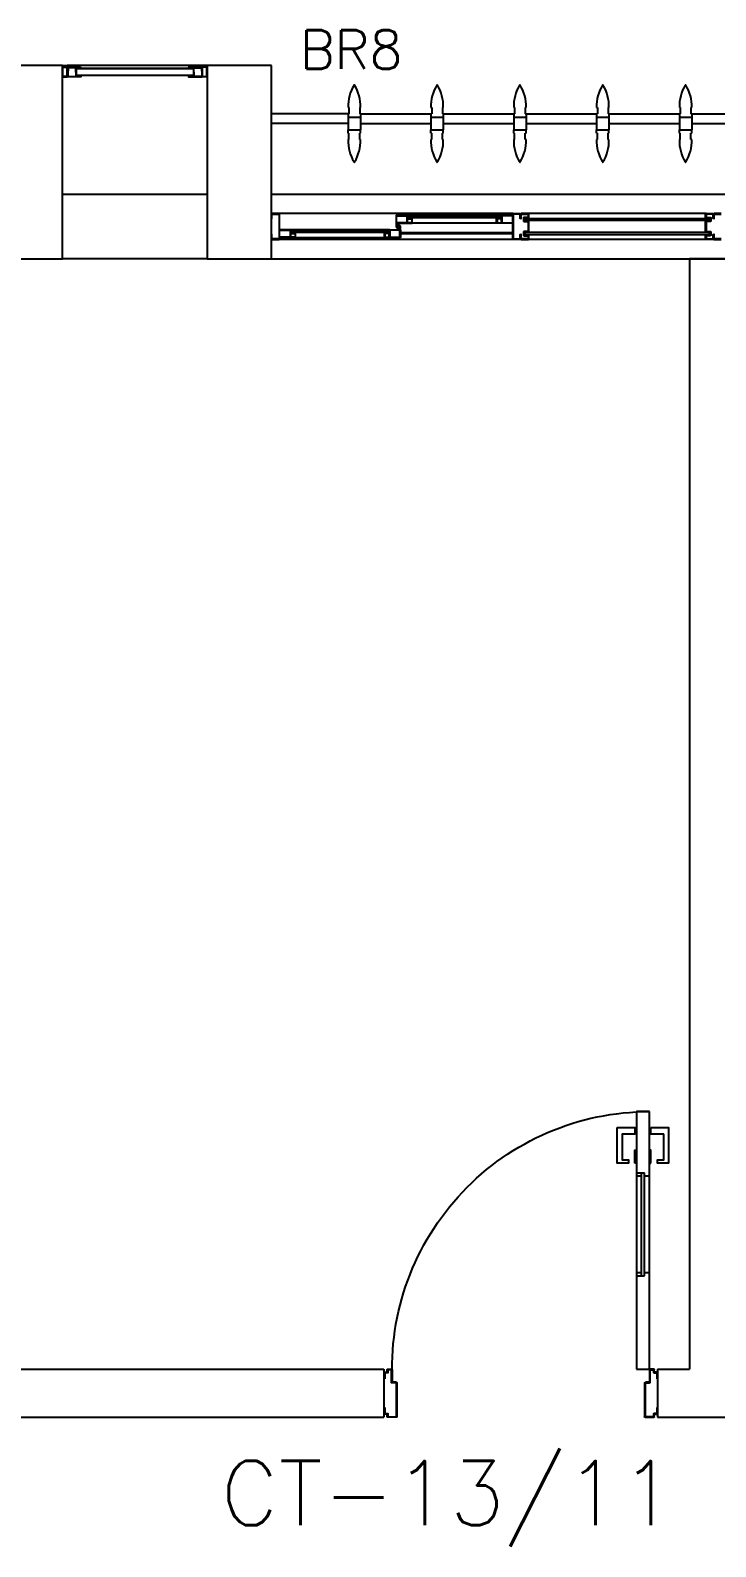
# Model space of a CAD drawing. Header units: millimetres. Extents: x 2686 to 2939, y 1294 to 1441.
# Drawn here: x 2754.371 to 2756.502, y 1343.973 to 1348.684 of the extents above; entities that cross this region are included whole.
import ezdxf

# ---------------------------------------------------------------- set-up
doc = ezdxf.new("R2010")
doc.units = ezdxf.units.MM
for name, color, linetype in [('AR-ALV', 2, 'Continuous'), ('AR-BRISES', 1, 'Continuous'), ('AR-ESQ', 1, 'Continuous'), ('AR-ESTC', 3, 'Continuous'), ('AR-PEITORIL', 1, 'Continuous'), ('AR-PORTA', 1, 'Continuous'), ('BR-PAINEL', 1, 'Continuous'), ('BR-SUPORTE', 1, 'Continuous'), ('BR-TEXTO', 2, 'Continuous'), ('DT-ESQ-BAGUETE-C', 1, 'Continuous'), ('DT-ESQ-BAGUETE-V', 1, 'Continuous'), ('DT-ESQ-CHAPA DOBRADA-V', 1, 'Continuous'), ('DT-ESQ-MARCO-V', 1, 'Continuous'), ('DT-ESQ-PERFIL CADEIRA-C', 2, 'Continuous'), ('DT-ESQ-PERFIL CADEIRA-V', 2, 'Continuous'), ('DT-ESQ-PERFIL U SIMPLES-C', 2, 'Continuous'), ('DT-ESQ-PERFIL U-C', 2, 'Continuous'), ('DT-ESQ-PERFIL U-V', 1, 'Continuous'), ('DT-ESQ-VENEZIANA-C', 1, 'Continuous'), ('DT-ESQ-VENEZIANA-V', 1, 'Continuous'), ('DT-ESQ-VIDRO-C', 2, 'Continuous'), ('DT-ESQ-VIDRO-V', 71, 'Continuous'), ('DT-TXTMOD', 1, 'Continuous'), ('ENDEREÇO', 2, 'Continuous'), ('maçaneta', 1, 'Continuous'), ('mov', 1, 'Continuous'), ('PM-PERFIL U-C', 2, 'Continuous'), ('PM-VIDRO', 2, 'Continuous'), ('pm1', 2, 'Continuous'), ('pm2', 2, 'Continuous')]:
    doc.layers.add(name, color=color, linetype=linetype)
doc.styles.add('S10', font='simplex.shx', dxfattribs={"height": 0.1})
doc.styles.add('S12', font='simplex.shx', dxfattribs={"width": 1.1, "height": 0.12})
doc.styles.add('UNB1-100', font='simplex.shx', dxfattribs={"height": 0.2})

# ---------------------------------------------------------------- blocks, each defined once
blk = doc.blocks.new('EF35-P')
at = {"layer": 'DT-ESQ-BAGUETE-C', "ltscale": 0.1}
for points in [[(4.7975, -0.08), (4.784, -0.08), (4.784, -0.0785), (4.797, -0.0785, 0.414214), (4.7975, -0.078), (4.7975, -0.067, 0.414214), (4.797, -0.0665), (4.784, -0.0665), (4.784, -0.065), (4.7975, -0.065, -0.414214), (4.799, -0.0665), (4.799, -0.0785, -0.414214)], [(5.0765, -0.08), (5.09, -0.08), (5.09, -0.0785), (5.077, -0.0785, -0.414214), (5.0765, -0.078), (5.0765, -0.067, -0.414214), (5.077, -0.0665), (5.09, -0.0665), (5.09, -0.065), (5.0765, -0.065, 0.414214), (5.075, -0.0665), (5.075, -0.0785, 0.414214)], [(4.4485, -0.125), (4.435, -0.125), (4.435, -0.1235), (4.448, -0.1235, 0.414214), (4.4485, -0.123), (4.4485, -0.112, 0.414214), (4.448, -0.1115), (4.435, -0.1115), (4.435, -0.11), (4.4485, -0.11, -0.414214), (4.45, -0.1115), (4.45, -0.1235, -0.414214)], [(4.714, -0.125), (4.7275, -0.125), (4.7275, -0.1235), (4.7145, -0.1235, -0.414214), (4.714, -0.123), (4.714, -0.112, -0.414214), (4.7145, -0.1115), (4.7275, -0.1115), (4.7275, -0.11), (4.714, -0.11, 0.414214), (4.7125, -0.1115), (4.7125, -0.1235, 0.414214)]]:
    blk.add_lwpolyline(points, format="xyb", close=True, dxfattribs=at)
at = {"layer": 'DT-ESQ-BAGUETE-V', "ltscale": 0.1}
for p, q in [((4.7975, -0.065), (5.0765, -0.065)), ((4.4485, -0.11), (4.714, -0.11))]:
    blk.add_line(p, q, dxfattribs=at)
at = {"layer": 'DT-ESQ-CHAPA DOBRADA-V', "ltscale": 0.1}
for p, q in [((4.4, -0.077), (4.749, -0.077)), ((4.4, -0.08), (4.749, -0.08))]:
    blk.add_line(p, q, dxfattribs=at)
at = {"layer": 'DT-ESQ-MARCO-V', "ltscale": 0.1}
for p, q in [((3.7985, -0.06), (4.3515, -0.06)), ((3.7985, -0.14), (4.3515, -0.14))]:
    blk.add_line(p, q, dxfattribs=at)
at = {"layer": 'DT-ESQ-PERFIL CADEIRA-C', "ltscale": 0.1}
for p, q in [((4.751, -0.0885), (4.7975, -0.0885)), ((5.125, -0.0885), (5.0765, -0.0885)), ((4.4, -0.1335), (4.4485, -0.1335)), ((4.7605, -0.1335), (4.714, -0.1335))]:
    blk.add_line(p, q, dxfattribs=at)
for points in [[(4.7975, -0.087, -1), (4.7975, -0.09), (4.751, -0.09, -0.414214), (4.749, -0.088), (4.749, -0.067, -0.414214), (4.751, -0.065), (4.7825, -0.065, -0.414214), (4.784, -0.0665), (4.784, -0.087)], [(4.784, -0.0885, -0.198913), (4.7829, -0.0881, -0.198913), (4.7825, -0.087), (4.7825, -0.067, 0.414214), (4.782, -0.0665), (4.751, -0.0665, 0.414214), (4.7505, -0.067), (4.7505, -0.088, 0.414214), (4.751, -0.0885)], [(5.0765, -0.09), (5.125, -0.09), (5.125, -0.0885), (5.09, -0.0885, 0.198912), (5.0911, -0.0881, 0.198913), (5.0915, -0.087), (5.0915, -0.067, -0.414214), (5.092, -0.0665), (5.125, -0.0665), (5.125, -0.065), (5.0915, -0.065, 0.414214), (5.09, -0.0665), (5.09, -0.0785), (5.09, -0.08), (5.09, -0.087), (5.0765, -0.087, 1)], [(4.4485, -0.135), (4.4, -0.135), (4.4, -0.1335), (4.435, -0.1335, -0.198912), (4.4339, -0.1331, -0.198913), (4.4335, -0.132), (4.4335, -0.112, 0.414214), (4.433, -0.1115), (4.4, -0.1115), (4.4, -0.11), (4.4335, -0.11, -0.414214), (4.435, -0.1115), (4.435, -0.1235), (4.435, -0.125), (4.435, -0.132), (4.4485, -0.132, -1)], [(4.714, -0.132, 1), (4.714, -0.135), (4.7605, -0.135, 0.414214), (4.7625, -0.133), (4.7625, -0.112, 0.414214), (4.7605, -0.11), (4.729, -0.11, 0.414214), (4.7275, -0.1115), (4.7275, -0.132)], [(4.7275, -0.1335, 0.198913), (4.7286, -0.1331, 0.198913), (4.729, -0.132), (4.729, -0.112, -0.414214), (4.7295, -0.1115), (4.7605, -0.1115, -0.414214), (4.761, -0.112), (4.761, -0.133, -0.414214), (4.7605, -0.1335)]]:
    blk.add_lwpolyline(points, format="xyb", close=True, dxfattribs=at)
at = {"layer": 'DT-ESQ-PERFIL CADEIRA-V', "ltscale": 0.1}
for p, q in [((4.7825, -0.09), (5.0765, -0.09)), ((4.4485, -0.135), (4.714, -0.135))]:
    blk.add_line(p, q, dxfattribs=at)
at = {"layer": 'DT-ESQ-PERFIL U SIMPLES-C', "ltscale": 0.1}
for points in [[(4.751, -0.102), (4.759, -0.102), (4.759, -0.1005), (4.751, -0.1005, -0.414214), (4.7505, -0.1), (4.7505, -0.092, -0.414214), (4.751, -0.0915), (4.759, -0.0915), (4.759, -0.09), (4.751, -0.09, 0.414214), (4.749, -0.092), (4.749, -0.1, 0.414214)], [(4.7605, -0.098), (4.7525, -0.098), (4.7525, -0.0995), (4.7605, -0.0995, -0.414214), (4.761, -0.1), (4.761, -0.108, -0.414214), (4.7605, -0.1085), (4.7525, -0.1085), (4.7525, -0.11), (4.7605, -0.11, 0.414214), (4.7625, -0.108), (4.7625, -0.1, 0.414214)]]:
    blk.add_lwpolyline(points, format="xyb", close=True, dxfattribs=at)
at = {"layer": 'DT-ESQ-PERFIL U-C', "ltscale": 0.1}
for points in [[(3.7515, -0.14), (3.7735, -0.14, 0.414214), (3.775, -0.1385), (3.775, -0.125), (3.7735, -0.125), (3.7735, -0.138, -0.414214), (3.773, -0.1385), (3.752, -0.1385, -0.414214)], [(3.752, -0.0615), (3.773, -0.0615, -0.414214), (3.7735, -0.062), (3.7735, -0.075), (3.775, -0.075), (3.775, -0.0615, 0.414214), (3.7735, -0.06), (3.7515, -0.06, 0.414214)]]:
    blk.add_lwpolyline(points, format="xyb", dxfattribs=at)
for points in [[(3.8, -0.1285), (3.8, -0.1385, -0.414214), (3.7985, -0.14), (3.7765, -0.14, -0.414214), (3.775, -0.1385), (3.775, -0.125), (3.7765, -0.125), (3.7765, -0.138, 0.414214), (3.777, -0.1385), (3.798, -0.1385, 0.414214), (3.7985, -0.138), (3.7985, -0.1285), (3.7855, -0.1285, -0.414214), (3.784, -0.127), (3.784, -0.117, -0.414214), (3.7855, -0.1155), (3.7985, -0.1155), (3.7985, -0.0845), (3.7855, -0.0845, -0.414214), (3.784, -0.083), (3.784, -0.073, -0.414214), (3.7855, -0.0715), (3.7985, -0.0715), (3.7985, -0.062, 0.414214), (3.798, -0.0615), (3.777, -0.0615, 0.414214), (3.7765, -0.062), (3.7765, -0.075), (3.775, -0.075), (3.775, -0.0615, -0.414214), (3.7765, -0.06), (3.7985, -0.06, -0.414214), (3.8, -0.0615), (3.8, -0.0715, -0.414214), (3.7985, -0.073), (3.7855, -0.073), (3.7855, -0.083), (3.7985, -0.083), (3.7985, -0.083, -0.414214), (3.8, -0.0845), (3.8, -0.1155, -0.414214), (3.7985, -0.117), (3.7985, -0.117), (3.7855, -0.117), (3.7855, -0.127), (3.7985, -0.127, -0.414214)], [(4.35, -0.1285), (4.35, -0.1385, 0.414214), (4.3515, -0.14), (4.3735, -0.14, 0.414214), (4.375, -0.1385), (4.375, -0.125), (4.3735, -0.125), (4.3735, -0.138, -0.414214), (4.373, -0.1385), (4.352, -0.1385, -0.414214), (4.3515, -0.138), (4.3515, -0.1285), (4.3645, -0.1285, 0.414214), (4.366, -0.127), (4.366, -0.117, 0.414214), (4.3645, -0.1155), (4.3515, -0.1155), (4.3515, -0.0845), (4.3645, -0.0845, 0.414214), (4.366, -0.083), (4.366, -0.073, 0.414214), (4.3645, -0.0715), (4.3515, -0.0715), (4.3515, -0.062, -0.414214), (4.352, -0.0615), (4.373, -0.0615, -0.414214), (4.3735, -0.062), (4.3735, -0.075), (4.375, -0.075), (4.375, -0.0615, 0.414214), (4.3735, -0.06), (4.3515, -0.06, 0.414214), (4.35, -0.0615), (4.35, -0.0715, 0.414214), (4.3515, -0.073), (4.3645, -0.073), (4.3645, -0.083), (4.3515, -0.083), (4.3515, -0.083, 0.414214), (4.35, -0.0845), (4.35, -0.1155, 0.414214), (4.3515, -0.117), (4.3515, -0.117), (4.3645, -0.117), (4.3645, -0.127), (4.3515, -0.127, 0.414214)], [(4.375, -0.0615, -0.414214), (4.3765, -0.06), (4.3985, -0.06, -0.414214), (4.4, -0.0615), (4.4, -0.1385, -0.414214), (4.3985, -0.14), (4.3765, -0.14, -0.414214), (4.375, -0.1385), (4.375, -0.125), (4.3765, -0.125), (4.3765, -0.138, 0.414214), (4.377, -0.1385), (4.398, -0.1385, 0.414214), (4.3985, -0.138), (4.3985, -0.062, 0.414214), (4.398, -0.0615), (4.377, -0.0615, 0.414214), (4.3765, -0.062), (4.3765, -0.075), (4.375, -0.075)], [(5.15, -0.0615, 0.414214), (5.1485, -0.06), (5.1265, -0.06, 0.414214), (5.125, -0.0615), (5.125, -0.1385, 0.414214), (5.1265, -0.14), (5.1485, -0.14, 0.414214), (5.15, -0.1385), (5.15, -0.125), (5.1485, -0.125), (5.1485, -0.138, -0.414214), (5.148, -0.1385), (5.127, -0.1385, -0.414214), (5.1265, -0.138), (5.1265, -0.062, -0.414214), (5.127, -0.0615), (5.148, -0.0615, -0.414214), (5.1485, -0.062), (5.1485, -0.075), (5.15, -0.075)]]:
    blk.add_lwpolyline(points, format="xyb", close=True, dxfattribs=at)
at = {"layer": 'DT-ESQ-PERFIL U-V', "ltscale": 0.1}
for p, q in [((4.3985, -0.06), (5.1265, -0.06)), ((4.3985, -0.14), (5.1265, -0.14))]:
    blk.add_line(p, q, dxfattribs=at)
at = {"layer": 'DT-ESQ-VIDRO-C', "ltscale": 0.1}
for points in [[(4.3625, -0.081), (4.3625, -0.075), (3.7875, -0.075), (3.7875, -0.081)], [(5.0875, -0.085), (5.0875, -0.082), (4.7865, -0.082), (4.7865, -0.085)], [(4.438, -0.13), (4.438, -0.127), (4.7245, -0.127), (4.7245, -0.13)]]:
    blk.add_lwpolyline(points, close=True, dxfattribs=at)
at = {"layer": 'DT-ESQ-VIDRO-V', "ltscale": 0.1}
blk.add_lwpolyline([(4.3625, -0.119), (4.3625, -0.125), (3.7875, -0.125), (3.7875, -0.119)], close=True, dxfattribs=at)
at = {"layer": 'DT-TXTMOD', "ltscale": 0.1, "style": 'S10', "flags": 3}
for tag, p in [('M01', (0.025, -0.28)), ('M02', (0.3253, -0.28)), ('M03', (0.627, -0.28)), ('M04', (0.9288, -0.28)), ('M05', (1.2306, -0.28)), ('M06', (1.5323, -0.28)), ('M07', (1.8341, -0.28)), ('M08', (2.1359, -0.28)), ('M09', (2.4376, -0.28)), ('M10', (2.7394, -0.28)), ('M11', (3.0412, -0.28)), ('M12', (3.3429, -0.28)), ('M13', (3.6447, -0.28)), ('M14', (3.9464, -0.28)), ('M15', (4.2482, -0.28)), ('M16', (4.55, -0.28)), ('M17', (4.8517, -0.28))]:
    blk.add_attdef(tag, p, '', height=0.1, dxfattribs=at)
blk = doc.blocks.new('BR-MODULO8')
at = {"layer": 'BR-PAINEL'}
for p, q in [((-4.9117, 0.27), (-4.9092, 0.27)), ((-4.9117, 0.25), (-4.9117, 0.24)), ((-4.9117, 0.25), (-4.9092, 0.25)), ((-4.9117, 0.24), (-4.8733, 0.24)), ((-4.9117, 0.24), (-4.9117, 0.2)), ((-4.9092, 0.27), (-4.9092, 0.25)), ((-4.8758, 0.27), (-4.8758, 0.25)), ((-4.8733, 0.27), (-4.8758, 0.27)), ((-4.8733, 0.25), (-4.8758, 0.25)), ((-4.8733, 0.25), (-4.8733, 0.24)), ((-4.8733, 0.24), (-4.8733, 0.2)), ((-4.6542, 0.27), (-4.6517, 0.27)), ((-4.6542, 0.25), (-4.6542, 0.24)), ((-4.6542, 0.25), (-4.6517, 0.25)), ((-4.6542, 0.24), (-4.6158, 0.24)), ((-4.6542, 0.24), (-4.6542, 0.2)), ((-4.6517, 0.27), (-4.6517, 0.25)), ((-4.6183, 0.27), (-4.6183, 0.25)), ((-4.6158, 0.27), (-4.6183, 0.27)), ((-4.6158, 0.25), (-4.6183, 0.25)), ((-4.6158, 0.25), (-4.6158, 0.24)), ((-4.6158, 0.24), (-4.6158, 0.2)), ((-4.3967, 0.27), (-4.3942, 0.27)), ((-4.3967, 0.25), (-4.3967, 0.24)), ((-4.3967, 0.25), (-4.3942, 0.25)), ((-4.3967, 0.24), (-4.3583, 0.24)), ((-4.3967, 0.24), (-4.3967, 0.2)), ((-4.3942, 0.27), (-4.3942, 0.25)), ((-4.3608, 0.27), (-4.3608, 0.25)), ((-4.3583, 0.27), (-4.3608, 0.27)), ((-4.3583, 0.25), (-4.3608, 0.25)), ((-4.3583, 0.25), (-4.3583, 0.24)), ((-4.3583, 0.24), (-4.3583, 0.2)), ((-4.1392, 0.27), (-4.1367, 0.27)), ((-4.1392, 0.25), (-4.1392, 0.24)), ((-4.1392, 0.25), (-4.1367, 0.25)), ((-4.1392, 0.24), (-4.1008, 0.24)), ((-4.1392, 0.24), (-4.1392, 0.2)), ((-4.1367, 0.27), (-4.1367, 0.25)), ((-4.1033, 0.27), (-4.1033, 0.25)), ((-4.1008, 0.27), (-4.1033, 0.27)), ((-4.1008, 0.25), (-4.1033, 0.25)), ((-4.1008, 0.25), (-4.1008, 0.24)), ((-4.1008, 0.24), (-4.1008, 0.2)), ((-3.8817, 0.27), (-3.8792, 0.27)), ((-3.8817, 0.25), (-3.8817, 0.24)), ((-3.8817, 0.25), (-3.8792, 0.25)), ((-3.8817, 0.24), (-3.8433, 0.24)), ((-3.8817, 0.24), (-3.8817, 0.2)), ((-3.8792, 0.27), (-3.8792, 0.25)), ((-3.8458, 0.27), (-3.8458, 0.25)), ((-3.8433, 0.27), (-3.8458, 0.27)), ((-3.8433, 0.25), (-3.8458, 0.25)), ((-3.8433, 0.25), (-3.8433, 0.24)), ((-3.8433, 0.24), (-3.8433, 0.2)), ((-4.9117, 0.2), (-4.8733, 0.2)), ((-4.9117, 0.19), (-4.9117, 0.2)), ((-4.9117, 0.19), (-4.9092, 0.19)), ((-4.9092, 0.17), (-4.9092, 0.19)), ((-4.8733, 0.19), (-4.8758, 0.19)), ((-4.8758, 0.17), (-4.8758, 0.19)), ((-4.8733, 0.19), (-4.8733, 0.2)), ((-4.6542, 0.2), (-4.6158, 0.2)), ((-4.6542, 0.19), (-4.6542, 0.2)), ((-4.6542, 0.19), (-4.6517, 0.19)), ((-4.6517, 0.17), (-4.6517, 0.19)), ((-4.6158, 0.19), (-4.6183, 0.19)), ((-4.6183, 0.17), (-4.6183, 0.19)), ((-4.6158, 0.19), (-4.6158, 0.2)), ((-4.3967, 0.2), (-4.3583, 0.2)), ((-4.3967, 0.19), (-4.3967, 0.2)), ((-4.3967, 0.19), (-4.3942, 0.19)), ((-4.3942, 0.17), (-4.3942, 0.19)), ((-4.3583, 0.19), (-4.3608, 0.19)), ((-4.3608, 0.17), (-4.3608, 0.19)), ((-4.3583, 0.19), (-4.3583, 0.2)), ((-4.1392, 0.2), (-4.1008, 0.2)), ((-4.1392, 0.19), (-4.1392, 0.2)), ((-4.1392, 0.19), (-4.1367, 0.19)), ((-4.1367, 0.17), (-4.1367, 0.19)), ((-4.1008, 0.19), (-4.1033, 0.19)), ((-4.1033, 0.17), (-4.1033, 0.19)), ((-4.1008, 0.19), (-4.1008, 0.2)), ((-3.8817, 0.2), (-3.8433, 0.2)), ((-3.8817, 0.19), (-3.8817, 0.2)), ((-3.8817, 0.19), (-3.8792, 0.19)), ((-3.8792, 0.17), (-3.8792, 0.19)), ((-3.8433, 0.19), (-3.8458, 0.19)), ((-3.8458, 0.17), (-3.8458, 0.19)), ((-3.8433, 0.19), (-3.8433, 0.2)), ((-4.9117, 0.17), (-4.9092, 0.17)), ((-4.8733, 0.17), (-4.8758, 0.17)), ((-4.6542, 0.17), (-4.6517, 0.17)), ((-4.6158, 0.17), (-4.6183, 0.17)), ((-4.3967, 0.17), (-4.3942, 0.17)), ((-4.3583, 0.17), (-4.3608, 0.17)), ((-4.1392, 0.17), (-4.1367, 0.17)), ((-4.1008, 0.17), (-4.1033, 0.17)), ((-3.8817, 0.17), (-3.8792, 0.17)), ((-3.8433, 0.17), (-3.8458, 0.17))]:
    blk.add_line(p, q, dxfattribs=at)
for centre, radius, start, end in [((-4.7867, 0.2739), 0.1251, 148.4721, 181.772), ((-4.8925, 0.3387), 0.001, 37.1012, 142.8988), ((-4.9983, 0.2739), 0.1251, 358.228, 31.5279), ((-4.5292, 0.2739), 0.1251, 148.4721, 181.772), ((-4.635, 0.3387), 0.001, 37.1012, 142.8988), ((-4.7408, 0.2739), 0.1251, 358.228, 31.5279), ((-4.2717, 0.2739), 0.1251, 148.4721, 181.772), ((-4.3775, 0.3387), 0.001, 37.1012, 142.8988), ((-4.4833, 0.2739), 0.1251, 358.228, 31.5279), ((-4.0142, 0.2739), 0.1251, 148.4721, 181.772), ((-4.12, 0.3387), 0.001, 37.1012, 142.8988), ((-4.2258, 0.2739), 0.1251, 358.228, 31.5279), ((-3.7567, 0.2739), 0.1251, 148.4721, 181.772), ((-3.8625, 0.3387), 0.001, 37.1012, 142.8988), ((-3.9683, 0.2739), 0.1251, 358.228, 31.5279), ((-4.7867, 0.1661), 0.1251, 178.228, 211.5279), ((-4.9983, 0.1661), 0.1251, 328.4721, 1.772), ((-4.5292, 0.1661), 0.1251, 178.228, 211.5279), ((-4.7408, 0.1661), 0.1251, 328.4721, 1.772), ((-4.2717, 0.1661), 0.1251, 178.228, 211.5279), ((-4.4833, 0.1661), 0.1251, 328.4721, 1.772), ((-4.0142, 0.1661), 0.1251, 178.228, 211.5279), ((-4.2258, 0.1661), 0.1251, 328.4721, 1.772), ((-3.7567, 0.1661), 0.1251, 178.228, 211.5279), ((-3.9683, 0.1661), 0.1251, 328.4721, 1.772), ((-4.8925, 0.1013), 0.001, 217.1012, 322.8988), ((-4.635, 0.1013), 0.001, 217.1012, 322.8988), ((-4.3775, 0.1013), 0.001, 217.1012, 322.8988), ((-4.12, 0.1013), 0.001, 217.1012, 322.8988), ((-3.8625, 0.1013), 0.001, 217.1012, 322.8988)]:
    blk.add_arc(centre, radius, start, end, dxfattribs=at)
at = {"layer": 'BR-SUPORTE'}
for p, q in [((-4.9117, 0.25), (-5.15, 0.25)), ((-4.8733, 0.25), (-4.6517, 0.25)), ((-4.6158, 0.25), (-4.3942, 0.25)), ((-4.3583, 0.25), (-4.1367, 0.25)), ((-4.1008, 0.25), (-3.8792, 0.25)), ((-3.8433, 0.25), (-3.6217, 0.25)), ((-4.9117, 0.22), (-5.15, 0.22)), ((-4.8733, 0.22), (-4.6542, 0.22)), ((-4.6158, 0.22), (-4.3967, 0.22)), ((-4.3583, 0.22), (-4.1392, 0.22)), ((-4.1008, 0.22), (-3.8817, 0.22)), ((-3.8433, 0.22), (-3.6242, 0.22))]:
    blk.add_line(p, q, dxfattribs=at)
blk = doc.blocks.new('PM3V')
at = {"layer": 'maçaneta'}
for points in [[(0.02, 0.9), (-0.035, 0.9), (-0.035, 0.79), (0, 0.79), (0, 0.8), (-0.02, 0.8), (-0.02, 0.8785, -0.414214), (-0.0185, 0.88), (0.02, 0.88)], [(0.125, 0.9), (0.07, 0.9), (0.07, 0.88), (0.1085, 0.88, -0.414214), (0.11, 0.8785), (0.11, 0.8), (0.09, 0.8), (0.09, 0.79), (0.125, 0.79)]]:
    blk.add_lwpolyline(points, format="xyb", close=True, dxfattribs=at)
for points in [[(0.02, 0.79), (0.02, 0.83), (0.025, 0.83), (0.025, 0.79)], [(0.07, 0.79), (0.07, 0.83), (0.065, 0.83), (0.065, 0.79)]]:
    blk.add_lwpolyline(points, close=True, dxfattribs=at)
at = {"layer": 'mov'}
blk.add_arc((0.025, 0.15), 0.8, 356.8472, 90, dxfattribs=at)
at = {"layer": 'PM-PERFIL U-C'}
for p, q in [((0.01, 0.14), (0.01, 0.1485)), ((0.0115, 0.15), (0.0235, 0.15)), ((0.012, 0.148), (0.012, 0.1395)), ((0.023, 0.148), (0.012, 0.148)), ((0.023, 0.1085), (0.023, 0.148)), ((0.025, 0.1485), (0.025, 0.109)), ((0.825, 0.1485), (0.825, 0.109)), ((0.8385, 0.15), (0.8265, 0.15)), ((0.827, 0.148), (0.838, 0.148)), ((0.827, 0.1085), (0.827, 0.148)), ((0.838, 0.148), (0.838, 0.1395)), ((0.84, 0.14), (0.84, 0.1485)), ((0, 0.12), (0, 0.1385)), ((0.002, 0.12), (0, 0.12)), ((0.0015, 0.14), (0.01, 0.14)), ((0.002, 0.138), (0.002, 0.12)), ((0.0105, 0.138), (0.002, 0.138)), ((0.038, 0.107), (0.0245, 0.107)), ((0.0385, 0.109), (0.025, 0.109)), ((0.038, 0.107), (0.038, 0.002)), ((0.04, 0.1075), (0.04, 0.0015)), ((0.81, 0.1075), (0.81, 0.0015)), ((0.8115, 0.109), (0.825, 0.109)), ((0.812, 0.107), (0.8255, 0.107)), ((0.812, 0.107), (0.812, 0.002)), ((0.8395, 0.138), (0.848, 0.138)), ((0.8485, 0.14), (0.84, 0.14)), ((0.848, 0.138), (0.848, 0.12)), ((0.848, 0.12), (0.85, 0.12)), ((0.85, 0.12), (0.85, 0.1385)), ((0, 0.03), (0.002, 0.03)), ((0, 0.0115), (0, 0.03)), ((0.01, 0.01), (0.0015, 0.01)), ((0.002, 0.03), (0.002, 0.012)), ((0.002, 0.012), (0.0105, 0.012)), ((0.01, 0.0015), (0.01, 0.01)), ((0.0385, 0), (0.0115, 0)), ((0.012, 0.0105), (0.012, 0.002)), ((0.012, 0.002), (0.038, 0.002)), ((0.8115, 0), (0.8385, 0)), ((0.838, 0.002), (0.812, 0.002)), ((0.838, 0.0105), (0.838, 0.002)), ((0.848, 0.012), (0.8395, 0.012)), ((0.84, 0.0015), (0.84, 0.01)), ((0.84, 0.01), (0.8485, 0.01)), ((0.85, 0.03), (0.848, 0.03)), ((0.848, 0.03), (0.848, 0.012)), ((0.85, 0.0115), (0.85, 0.03))]:
    blk.add_line(p, q, dxfattribs=at)
for centre, start, end in [((0.0115, 0.1485), 90, 180), ((0.0235, 0.1485), 360, 90), ((0.8265, 0.1485), 90, 180), ((0.8385, 0.1485), 0, 90), ((0.0015, 0.1385), 90, 180), ((0.0105, 0.1395), 270, 0), ((0.0245, 0.1085), 180, 270), ((0.0385, 0.1075), 0, 90), ((0.8115, 0.1075), 90, 180), ((0.8255, 0.1085), 270, 0), ((0.8395, 0.1395), 180, 270), ((0.8485, 0.1385), 0, 90), ((0.0015, 0.0115), 180, 270), ((0.0115, 0.0015), 180, 270), ((0.0105, 0.0105), 0, 90), ((0.0385, 0.0015), 269.9386, 0), ((0.8115, 0.0015), 180, 270.0614), ((0.8395, 0.0105), 90, 180), ((0.8385, 0.0015), 270, 0), ((0.8485, 0.0115), 270, 0)]:
    blk.add_arc(centre, 0.0015, start, end, dxfattribs=at)
at = {"layer": 'PM-VIDRO', "color": 1}
for p, q in [((0.04, 0.45), (0.04, 0.75)), ((0.05, 0.75), (0.05, 0.45))]:
    blk.add_line(p, q, dxfattribs=at)
at = {"layer": 'pm1'}
for p, q in [((0.025, 0.95), (0.065, 0.95)), ((0.025, 0.75), (0.025, 0.95)), ((0.065, 0.95), (0.065, 0.76)), ((0.065, 0.76), (0.04, 0.76)), ((0.04, 0.75), (0.04, 0.76)), ((0.05, 0.76), (0.05, 0.75)), ((0.065, 0.76), (0.065, 0.75)), ((0.04, 0.75), (0.025, 0.75)), ((0.065, 0.75), (0.05, 0.75)), ((0.025, 0.15), (0.025, 0.45)), ((0.04, 0.45), (0.025, 0.45)), ((0.04, 0.44), (0.04, 0.45)), ((0.065, 0.44), (0.04, 0.44)), ((0.065, 0.45), (0.05, 0.45)), ((0.05, 0.45), (0.05, 0.44)), ((0.065, 0.45), (0.065, 0.44)), ((0.065, 0.44), (0.065, 0.15)), ((0.065, 0.15), (0.025, 0.15))]:
    blk.add_line(p, q, dxfattribs=at)
at = {"layer": 'pm2'}
for p, q in [((0.025, 0.45), (0.025, 0.75)), ((0.065, 0.75), (0.065, 0.45)), ((0.025, 0.15), (0.025, 0.109)), ((0.025, 0.109), (0.035, 0.109)), ((0.8252, 0.109), (0.8152, 0.109)), ((0.8152, 0), (0.8402, 0)), ((0.8402, 0.01), (0.8502, 0.01)), ((0.8402, 0), (0.8402, 0.01))]:
    blk.add_line(p, q, dxfattribs=at)
blk = doc.blocks.new('EF01C-P')
at = {"layer": 'DT-ESQ-BAGUETE-C', "ltscale": 0.1}
for points in [[(0.0015, 0.035), (0.015, 0.035), (0.015, 0.0335), (0.0015, 0.0335), (0.0015, 0.005), (0.015, 0.005), (0.015, 0.0035), (0.0015, 0.0035, -0.414214), (0, 0.005), (0, 0.0335, -0.414214)], [(0.4485, 0.035), (0.435, 0.035), (0.435, 0.0335), (0.4485, 0.0335), (0.4485, 0.005), (0.435, 0.005), (0.435, 0.0035), (0.4485, 0.0035, 0.414214), (0.45, 0.005), (0.45, 0.0335, 0.414214)]]:
    blk.add_lwpolyline(points, format="xyb", close=True, dxfattribs=at)
at = {"layer": 'DT-ESQ-PERFIL CADEIRA-C', "ltscale": 0.1}
for points in [[(0.01, 0.0015), (0.01, 0.003), (0.0015, 0.003, 1), (0.0015, 0), (0.015, 0, 0.414214), (0.0165, 0.0015), (0.0165, 0.0335), (0.043, 0.0335)], [(0.043, 0.0065), (0.018, 0.0065), (0.018, 0.0165), (0.0165, 0.0165), (0.0165, 0.0065, 0.414214), (0.018, 0.005), (0.043, 0.005), (0.0565, 0.005, 1), (0.0565, 0.008), (0.043, 0.008), (0.043, 0.02), (0.043, 0.032), (0.0565, 0.032, 1), (0.0565, 0.035), (0.043, 0.035), (0.0165, 0.035, 0.414214), (0.015, 0.0335), (0.015, 0.0015), (0.0015, 0.0015)], [(0.0415, 0.02), (0.0415, 0.032, -0.414214), (0.043, 0.0335), (0.0565, 0.0335)], [(0.0415, 0.02), (0.0415, 0.008, 0.414214), (0.043, 0.0065), (0.0565, 0.0065)], [(0.407, 0.0065), (0.432, 0.0065), (0.432, 0.0165), (0.4335, 0.0165), (0.4335, 0.0065, -0.414214), (0.432, 0.005), (0.407, 0.005), (0.3935, 0.005, -1), (0.3935, 0.008), (0.407, 0.008), (0.407, 0.02), (0.407, 0.032), (0.3935, 0.032, -1), (0.3935, 0.035), (0.407, 0.035), (0.4335, 0.035, -0.414214), (0.435, 0.0335), (0.435, 0.0015), (0.4485, 0.0015)], [(0.4085, 0.02), (0.4085, 0.032, 0.414214), (0.407, 0.0335), (0.3935, 0.0335)], [(0.4085, 0.02), (0.4085, 0.008, -0.414214), (0.407, 0.0065), (0.3935, 0.0065)], [(0.44, 0.0015), (0.44, 0.003), (0.4485, 0.003, -1), (0.4485, 0), (0.435, 0, -0.414214), (0.4335, 0.0015), (0.4335, 0.0335), (0.407, 0.0335)]]:
    blk.add_lwpolyline(points, format="xyb", dxfattribs=at)
at = {"layer": 'DT-ESQ-PERFIL CADEIRA-V', "ltscale": 0.1}
blk.add_line((0.015, 0), (0.435, 0), dxfattribs=at)
at = {"layer": 'DT-ESQ-VENEZIANA-C', "ltscale": 0.1}
for p, q in [((0.043, 0.0105), (0.407, 0.0105)), ((0.043, 0.009), (0.407, 0.009))]:
    blk.add_line(p, q, dxfattribs=at)
at = {"layer": 'DT-ESQ-VENEZIANA-V', "ltscale": 0.1}
blk.add_line((0.043, 0.031), (0.407, 0.031), dxfattribs=at)
at = {"layer": 'DT-TXTMOD', "ltscale": 0.1, "style": 'S10', "flags": 3}
blk.add_attdef('EF01C', (0.0208, -0.14), '', height=0.1, dxfattribs=at)

msp = doc.modelspace()

# ---------------------------------------------------------------- linework, layer by layer
at = {"layer": 'AR-ALV'}
for p, q in [((2754.4707, 1348.1749), (2754.9207, 1348.1749)), ((2754.9207, 1347.9749), (2754.4707, 1347.9749)), ((2756.5707, 1347.9749), (2756.4207, 1347.9749)), ((2756.4207, 1347.9749), (2756.4207, 1344.5249)), ((2748.4707, 1344.5249), (2755.4705, 1344.5249)), ((2755.4705, 1344.5249), (2755.4705, 1344.3749)), ((2756.3207, 1344.5249), (2756.4207, 1344.5249)), ((2756.3207, 1344.5249), (2756.3207, 1344.3749)), ((2748.4707, 1344.3749), (2755.4705, 1344.3749)), ((2756.3207, 1344.3749), (2758.4707, 1344.3749))]:
    msp.add_line(p, q, dxfattribs=at)
at = {"layer": 'AR-ESTC'}
for p, q in [((2754.4707, 1348.5749), (2754.2707, 1348.5749)), ((2754.4707, 1347.9749), (2754.4707, 1348.5749)), ((2754.9207, 1348.5749), (2754.9207, 1347.9749)), ((2755.1207, 1348.5749), (2754.9207, 1348.5749)), ((2755.1207, 1347.9749), (2755.1207, 1348.5749)), ((2754.2707, 1347.9749), (2754.4707, 1347.9749)), ((2754.9207, 1347.9749), (2755.1207, 1347.9749))]:
    msp.add_line(p, q, dxfattribs=at)
at = {"layer": 'AR-PEITORIL'}
for p, q in [((2755.1207, 1348.1749), (2760.2707, 1348.1749)), ((2755.1207, 1347.9749), (2760.2707, 1347.9749))]:
    msp.add_line(p, q, dxfattribs=at)

# ---------------------------------------------------------------- block references
at = {"layer": 'AR-BRISES'}
ref = msp.add_blockref('BR-MODULO8', (2760.2707, 1348.1749), dxfattribs=at)
ref.add_attrib('BR', 'BR8', (2755.2092, 1348.5645), dxfattribs={"layer": 'BR-TEXTO', "height": 0.12, "style": 'S12'})
at = {"layer": 'AR-ESQ', "rotation": 180}
for name, p in [('EF01C-P', (2754.9207, 1348.5749)), ('EF35-P', (2760.2707, 1347.9749))]:
    msp.add_blockref(name, p, dxfattribs=at)
at = {"layer": 'AR-PORTA', "xscale": -1}
msp.add_blockref('PM3V', (2756.3207, 1344.3749), dxfattribs=at)

# ---------------------------------------------------------------- texts
at = {"layer": 'ENDEREÇO', "style": 'UNB1-100'}
msp.add_text('CT-13/11', height=0.2, dxfattribs=at).set_placement((2754.9628, 1344.0397))

doc.saveas('drawing.dxf')
